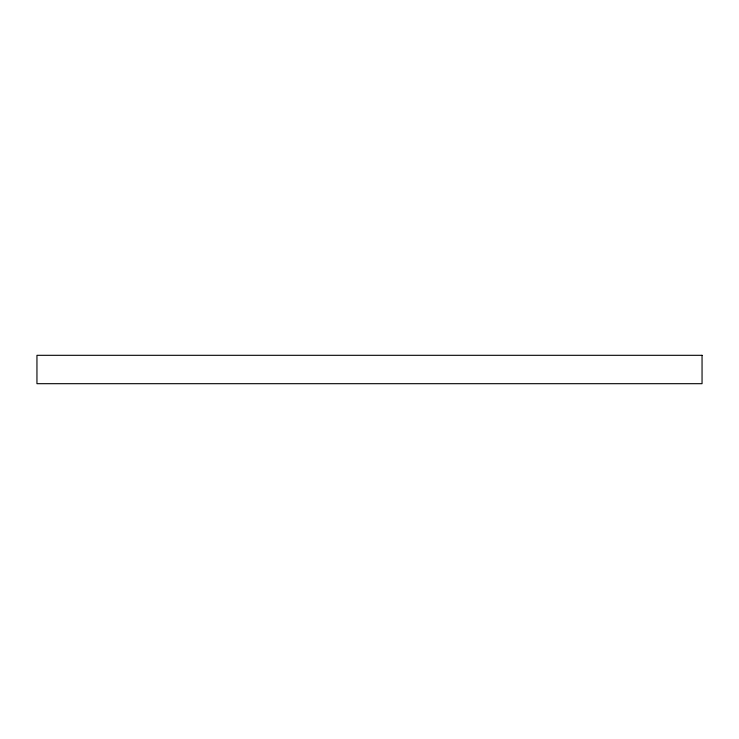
<?xml version="1.0" encoding="UTF-8"?>
<svg xmlns="http://www.w3.org/2000/svg" width="739" height="739" viewBox="0 0 739 739"><rect width="100%" height="100%" fill="white"/><g stroke="black" fill="none" stroke-linecap="round" stroke-linejoin="round"><path stroke-width="1.11" d="M702.05 355.311L36.95 355.311L36.95 383.689L702.05 383.689L702.05 355.311"/></g></svg>
